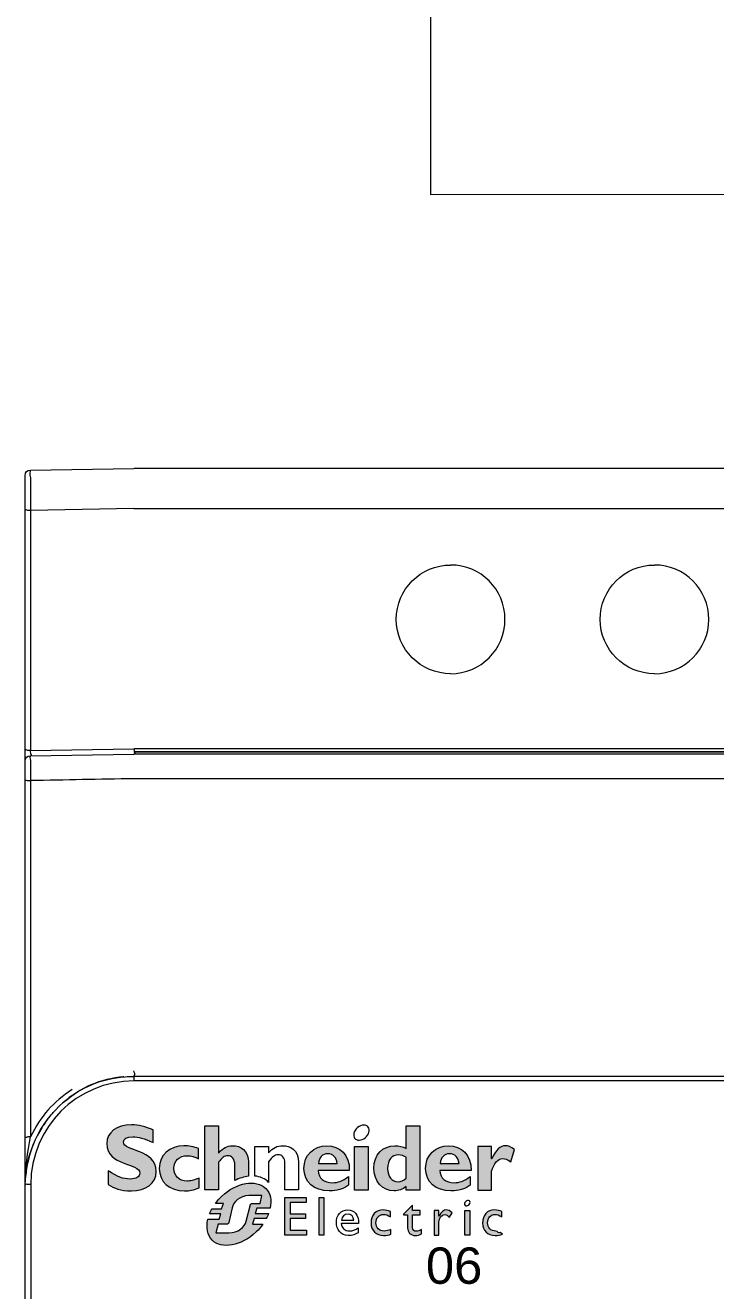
# Model space of a CAD drawing. Header units: millimetres. Extents: x 2593 to 3010, y 1326 to 1702.
# Drawn here: x 2761.14 to 2768.62, y 1613.52 to 1627.23 of the extents above; entities that cross this region are included whole.
import ezdxf

# ---------------------------------------------------------------- set-up
doc = ezdxf.new("R2010")
doc.units = ezdxf.units.MM
doc.layers.add('02_Commande', color=250, linetype='Continuous', lineweight=18)
doc.layers.add('03_Symbole', color=250, linetype='Continuous', lineweight=15)
doc.layers.add('04_Texte', color=7, linetype='Continuous')
doc.styles.get("Standard").update_dxf_attribs({"font": 'arial.ttf'})

msp = doc.modelspace()

# ---------------------------------------------------------------- hatches: boundary and pattern name
at = {"layer": '04_Texte'}
h = msp.add_hatch(color=3, dxfattribs=at)
h.dxf.hatch_style = 2
edge = h.paths.add_edge_path()
edge.add_spline(control_points=[(2762.525, 1615.128), (2762.423, 1615.173), (2762.363, 1615.19), (2762.303, 1615.19), (2762.24, 1615.19), (2762.2, 1615.168), (2762.2, 1615.133), (2762.2, 1615.028), (2762.556, 1615.058), (2762.556, 1614.815), (2762.556, 1614.681), (2762.444, 1614.604), (2762.288, 1614.604), (2762.165, 1614.604), (2762.105, 1614.635), (2762.036, 1614.671), (2762.036, 1614.671), (2762.036, 1614.821), (2762.036, 1614.821), (2762.136, 1614.755), (2762.197, 1614.732), (2762.275, 1614.732), (2762.341, 1614.732), (2762.378, 1614.755), (2762.378, 1614.796), (2762.378, 1614.91), (2762.021, 1614.868), (2762.021, 1615.118), (2762.021, 1615.238), (2762.126, 1615.318), (2762.288, 1615.318), (2762.366, 1615.318), (2762.437, 1615.301), (2762.525, 1615.264), (2762.525, 1615.264), (2762.525, 1615.128), (2762.525, 1615.128)], knot_values=[0, 0, 0, 0, 1, 1, 1, 2, 2, 2, 3, 3, 3, 4, 4, 4, 5, 5, 5, 6, 6, 6, 7, 7, 7, 8, 8, 8, 9, 9, 9, 10, 10, 10, 11, 11, 11, 12, 12, 12, 12], degree=3, periodic=0)
h = msp.add_hatch(color=3, dxfattribs=at)
h.dxf.hatch_style = 2
edge = h.paths.add_edge_path()
edge.add_spline(control_points=[(2763.556, 1614.913), (2763.556, 1615.04), (2763.469, 1615.093), (2763.383, 1615.093), (2763.325, 1615.093), (2763.277, 1615.068), (2763.234, 1615.014), (2763.234, 1615.014), (2763.232, 1615.014), (2763.232, 1615.014), (2763.232, 1615.014), (2763.232, 1615.309), (2763.232, 1615.309), (2763.232, 1615.309), (2763.084, 1615.309), (2763.084, 1615.309), (2763.084, 1615.309), (2763.084, 1614.614), (2763.084, 1614.614), (2763.084, 1614.614), (2763.232, 1614.614), (2763.232, 1614.614), (2763.232, 1614.614), (2763.232, 1614.913), (2763.232, 1614.913), (2763.267, 1614.963), (2763.297, 1614.984), (2763.331, 1614.984), (2763.377, 1614.984), (2763.408, 1614.952), (2763.408, 1614.881), (2763.408, 1614.881), (2763.408, 1614.715), (2763.408, 1614.715), (2763.457, 1614.741), (2763.508, 1614.757), (2763.556, 1614.762), (2763.556, 1614.762), (2763.556, 1614.913), (2763.556, 1614.913)], knot_values=[0, 0, 0, 0, 1, 1, 1, 2, 2, 2, 3, 3, 3, 4, 4, 4, 5, 5, 5, 6, 6, 6, 7, 7, 7, 8, 8, 8, 9, 9, 9, 10, 10, 10, 11, 11, 11, 12, 12, 12, 13, 13, 13, 13], degree=3, periodic=0)
h = msp.add_hatch(color=3, dxfattribs=at)
h.dxf.hatch_style = 2
edge = h.paths.add_edge_path()
edge.add_spline(control_points=[(2765.266, 1615.309), (2765.266, 1615.309), (2765.266, 1615.063), (2765.266, 1615.063), (2765.226, 1615.083), (2765.186, 1615.093), (2765.143, 1615.093), (2765.008, 1615.093), (2764.915, 1614.993), (2764.915, 1614.849), (2764.915, 1614.708), (2765.008, 1614.604), (2765.135, 1614.604), (2765.185, 1614.604), (2765.224, 1614.617), (2765.266, 1614.651), (2765.266, 1614.651), (2765.266, 1614.613), (2765.266, 1614.613), (2765.266, 1614.613), (2765.414, 1614.613), (2765.414, 1614.613), (2765.414, 1614.613), (2765.414, 1615.309), (2765.414, 1615.309), (2765.414, 1615.309), (2765.266, 1615.309), (2765.266, 1615.309)], knot_values=[0, 0, 0, 0, 1, 1, 1, 2, 2, 2, 3, 3, 3, 4, 4, 4, 5, 5, 5, 6, 6, 6, 7, 7, 7, 8, 8, 8, 9, 9, 9, 9], degree=3, periodic=0)
edge = h.paths.add_edge_path()
edge.add_spline(control_points=[(2765.266, 1614.741), (2765.235, 1614.714), (2765.21, 1614.703), (2765.178, 1614.703), (2765.108, 1614.703), (2765.064, 1614.76), (2765.064, 1614.846), (2765.064, 1614.94), (2765.108, 1614.994), (2765.183, 1614.994), (2765.21, 1614.994), (2765.245, 1614.982), (2765.266, 1614.967), (2765.266, 1614.967), (2765.266, 1614.741), (2765.266, 1614.741)], knot_values=[0, 0, 0, 0, 1, 1, 1, 2, 2, 2, 3, 3, 3, 4, 4, 4, 5, 5, 5, 5], degree=3, periodic=0)
h = msp.add_hatch(color=3, dxfattribs=at)
h.dxf.hatch_style = 2
edge = h.paths.add_edge_path()
edge.add_spline(control_points=[(2763.023, 1614.636), (2762.964, 1614.614), (2762.914, 1614.604), (2762.863, 1614.604), (2762.697, 1614.604), (2762.59, 1614.7), (2762.59, 1614.847), (2762.59, 1614.991), (2762.701, 1615.093), (2762.857, 1615.093), (2762.905, 1615.093), (2762.967, 1615.081), (2763.016, 1615.062), (2763.016, 1615.062), (2763.016, 1614.952), (2763.016, 1614.952), (2762.977, 1614.973), (2762.932, 1614.984), (2762.895, 1614.984), (2762.806, 1614.984), (2762.749, 1614.931), (2762.749, 1614.848), (2762.749, 1614.765), (2762.805, 1614.709), (2762.89, 1614.709), (2762.926, 1614.709), (2762.958, 1614.718), (2763.023, 1614.742), (2763.023, 1614.742), (2763.023, 1614.636), (2763.023, 1614.636)], knot_values=[0, 0, 0, 0, 1, 1, 1, 2, 2, 2, 3, 3, 3, 4, 4, 4, 5, 5, 5, 6, 6, 6, 7, 7, 7, 8, 8, 8, 9, 9, 9, 10, 10, 10, 10], degree=3, periodic=0)
h = msp.add_hatch(color=3, dxfattribs=at)
h.dxf.hatch_style = 2
edge = h.paths.add_edge_path()
edge.add_spline(control_points=[(2764.314, 1614.901), (2764.32, 1614.967), (2764.358, 1615.005), (2764.416, 1615.005), (2764.474, 1615.005), (2764.512, 1614.966), (2764.518, 1614.901), (2764.518, 1614.901), (2764.314, 1614.901), (2764.314, 1614.901)], knot_values=[0, 0, 0, 0, 1, 1, 1, 2, 2, 2, 3, 3, 3, 3], degree=3, periodic=0)
edge = h.paths.add_edge_path()
edge.add_spline(control_points=[(2764.406, 1615.093), (2764.261, 1615.093), (2764.157, 1614.99), (2764.157, 1614.846), (2764.157, 1614.7), (2764.265, 1614.604), (2764.431, 1614.604), (2764.467, 1614.604), (2764.556, 1614.604), (2764.641, 1614.666), (2764.641, 1614.666), (2764.641, 1614.759), (2764.641, 1614.759), (2764.572, 1614.709), (2764.526, 1614.692), (2764.467, 1614.692), (2764.373, 1614.692), (2764.316, 1614.741), (2764.311, 1614.823), (2764.311, 1614.823), (2764.649, 1614.823), (2764.649, 1614.823), (2764.656, 1614.995), (2764.543, 1615.093), (2764.406, 1615.093)], knot_values=[0, 0, 0, 0, 0.352778, 0.352778, 0.352778, 0.705556, 0.705556, 0.705556, 1.058333, 1.058333, 1.058333, 1.411111, 1.411111, 1.411111, 1.763889, 1.763889, 1.763889, 2.116667, 2.116667, 2.116667, 2.469444, 2.469444, 2.469444, 2.822222, 2.822222, 2.822222, 2.822222], degree=3, periodic=0)
edge.add_line((2764.406, 1615.093), (2764.406, 1615.093))
h = msp.add_hatch(color=3, dxfattribs=at)
h.dxf.hatch_style = 2
edge = h.paths.add_edge_path()
edge.add_spline(control_points=[(2765.633, 1614.901), (2765.639, 1614.967), (2765.677, 1615.005), (2765.735, 1615.005), (2765.792, 1615.005), (2765.831, 1614.966), (2765.838, 1614.901), (2765.838, 1614.901), (2765.633, 1614.901), (2765.633, 1614.901)], knot_values=[0, 0, 0, 0, 1, 1, 1, 2, 2, 2, 3, 3, 3, 3], degree=3, periodic=0)
edge = h.paths.add_edge_path()
edge.add_spline(control_points=[(2765.725, 1615.093), (2765.58, 1615.093), (2765.476, 1614.99), (2765.476, 1614.846), (2765.476, 1614.7), (2765.584, 1614.604), (2765.749, 1614.604), (2765.786, 1614.604), (2765.875, 1614.604), (2765.96, 1614.666), (2765.96, 1614.666), (2765.96, 1614.759), (2765.96, 1614.759), (2765.89, 1614.709), (2765.845, 1614.692), (2765.785, 1614.692), (2765.692, 1614.692), (2765.635, 1614.741), (2765.63, 1614.823), (2765.63, 1614.823), (2765.968, 1614.823), (2765.968, 1614.823), (2765.975, 1614.995), (2765.862, 1615.093), (2765.725, 1615.093)], knot_values=[0, 0, 0, 0, 0.352778, 0.352778, 0.352778, 0.705556, 0.705556, 0.705556, 1.058333, 1.058333, 1.058333, 1.411111, 1.411111, 1.411111, 1.763889, 1.763889, 1.763889, 2.116667, 2.116667, 2.116667, 2.469444, 2.469444, 2.469444, 2.822222, 2.822222, 2.822222, 2.822222], degree=3, periodic=0)
edge.add_line((2765.725, 1615.093), (2765.725, 1615.093))
h = msp.add_hatch(color=3, dxfattribs=at)
h.dxf.hatch_style = 2
edge = h.paths.add_edge_path()
edge.add_spline(control_points=[(2766.189, 1614.949), (2766.189, 1614.949), (2766.192, 1614.949), (2766.192, 1614.949), (2766.235, 1615.047), (2766.285, 1615.093), (2766.342, 1615.093), (2766.371, 1615.093), (2766.397, 1615.082), (2766.44, 1615.05), (2766.44, 1615.05), (2766.399, 1614.92), (2766.399, 1614.92), (2766.36, 1614.944), (2766.335, 1614.954), (2766.311, 1614.954), (2766.257, 1614.954), (2766.222, 1614.903), (2766.189, 1614.817), (2766.189, 1614.817), (2766.189, 1614.613), (2766.189, 1614.613), (2766.189, 1614.613), (2766.041, 1614.613), (2766.041, 1614.613), (2766.041, 1614.613), (2766.041, 1615.085), (2766.041, 1615.085), (2766.041, 1615.085), (2766.189, 1615.085), (2766.189, 1615.085), (2766.189, 1615.085), (2766.189, 1614.949), (2766.189, 1614.949)], knot_values=[0, 0, 0, 0, 1, 1, 1, 2, 2, 2, 3, 3, 3, 4, 4, 4, 5, 5, 5, 6, 6, 6, 7, 7, 7, 8, 8, 8, 9, 9, 9, 10, 10, 10, 11, 11, 11, 11], degree=3, periodic=0)
h = msp.add_hatch(color=3, dxfattribs=at)
h.dxf.hatch_style = 2
h.paths.add_polyline_path([(2764.855, 1614.612), (2764.707, 1614.612), (2764.707, 1615.084), (2764.855, 1615.084)])
h = msp.add_hatch(color=3, dxfattribs=at)
h.dxf.hatch_style = 2
edge = h.paths.add_edge_path()
edge.add_spline(control_points=[(2763.63, 1614.358), (2763.63, 1614.358), (2763.646, 1614.416), (2763.646, 1614.416), (2763.646, 1614.416), (2763.791, 1614.416), (2763.791, 1614.416), (2763.809, 1614.5), (2763.795, 1614.578), (2763.744, 1614.629), (2763.641, 1614.732), (2763.425, 1614.697), (2763.264, 1614.543), (2763.239, 1614.519), (2763.218, 1614.493), (2763.198, 1614.467), (2763.198, 1614.467), (2763.286, 1614.467), (2763.286, 1614.467), (2763.286, 1614.467), (2763.265, 1614.409), (2763.265, 1614.409), (2763.265, 1614.409), (2763.161, 1614.409), (2763.161, 1614.409), (2763.151, 1614.39), (2763.141, 1614.372), (2763.134, 1614.354), (2763.134, 1614.354), (2763.258, 1614.354), (2763.258, 1614.354), (2763.258, 1614.354), (2763.238, 1614.296), (2763.238, 1614.296), (2763.238, 1614.296), (2763.116, 1614.296), (2763.116, 1614.296), (2763.096, 1614.207), (2763.109, 1614.124), (2763.162, 1614.071), (2763.263, 1613.969), (2763.479, 1614.005), (2763.639, 1614.159), (2763.668, 1614.186), (2763.691, 1614.215), (2763.712, 1614.244), (2763.712, 1614.244), (2763.599, 1614.244), (2763.599, 1614.244), (2763.599, 1614.244), (2763.617, 1614.303), (2763.617, 1614.303), (2763.617, 1614.303), (2763.748, 1614.303), (2763.748, 1614.303), (2763.758, 1614.321), (2763.767, 1614.339), (2763.774, 1614.358), (2763.774, 1614.358), (2763.63, 1614.358), (2763.63, 1614.358)], knot_values=[0, 0, 0, 0, 1, 1, 1, 2, 2, 2, 3, 3, 3, 4, 4, 4, 5, 5, 5, 6, 6, 6, 7, 7, 7, 8, 8, 8, 9, 9, 9, 10, 10, 10, 11, 11, 11, 12, 12, 12, 13, 13, 13, 14, 14, 14, 15, 15, 15, 16, 16, 16, 17, 17, 17, 18, 18, 18, 19, 19, 19, 20, 20, 20, 20], degree=3, periodic=0)
edge = h.paths.add_edge_path()
edge.add_spline(control_points=[(2763.597, 1614.467), (2763.588, 1614.467), (2763.584, 1614.465), (2763.58, 1614.461), (2763.579, 1614.459), (2763.578, 1614.458), (2763.578, 1614.455), (2763.578, 1614.455), (2763.53, 1614.275), (2763.53, 1614.275), (2763.52, 1614.213), (2763.442, 1614.149), (2763.342, 1614.149), (2763.342, 1614.149), (2763.287, 1614.149), (2763.287, 1614.149), (2763.287, 1614.149), (2763.202, 1614.149), (2763.202, 1614.149), (2763.202, 1614.149), (2763.226, 1614.242), (2763.226, 1614.242), (2763.226, 1614.242), (2763.316, 1614.242), (2763.316, 1614.242), (2763.325, 1614.242), (2763.332, 1614.245), (2763.338, 1614.252), (2763.341, 1614.254), (2763.344, 1614.259), (2763.344, 1614.263), (2763.344, 1614.263), (2763.381, 1614.419), (2763.381, 1614.419), (2763.392, 1614.482), (2763.458, 1614.552), (2763.559, 1614.552), (2763.559, 1614.552), (2763.702, 1614.552), (2763.702, 1614.552), (2763.702, 1614.552), (2763.684, 1614.467), (2763.684, 1614.467), (2763.684, 1614.467), (2763.597, 1614.467), (2763.597, 1614.467)], knot_values=[0, 0, 0, 0, 1, 1, 1, 2, 2, 2, 3, 3, 3, 4, 4, 4, 5, 5, 5, 6, 6, 6, 7, 7, 7, 8, 8, 8, 9, 9, 9, 10, 10, 10, 11, 11, 11, 12, 12, 12, 13, 13, 13, 14, 14, 14, 15, 15, 15, 15], degree=3, periodic=0)
h = msp.add_hatch(color=3, dxfattribs=at)
h.dxf.hatch_style = 2
h.paths.add_polyline_path([(2764.181, 1614.478), (2764.009, 1614.478), (2764.009, 1614.356), (2764.175, 1614.356), (2764.175, 1614.304), (2764.009, 1614.304), (2764.009, 1614.177), (2764.186, 1614.177), (2764.186, 1614.125), (2763.951, 1614.125), (2763.951, 1614.531), (2764.181, 1614.531)])
h = msp.add_hatch(color=3, dxfattribs=at)
h.dxf.hatch_style = 2
h.paths.add_polyline_path([(2764.374, 1614.125), (2764.321, 1614.125), (2764.321, 1614.531), (2764.374, 1614.531)])
h = msp.add_hatch(color=3, dxfattribs=at)
h.dxf.hatch_style = 2
edge = h.paths.add_edge_path()
edge.add_spline(control_points=[(2765.334, 1614.392), (2765.334, 1614.392), (2765.418, 1614.392), (2765.418, 1614.392), (2765.418, 1614.392), (2765.418, 1614.345), (2765.418, 1614.345), (2765.418, 1614.345), (2765.334, 1614.345), (2765.334, 1614.345), (2765.334, 1614.345), (2765.334, 1614.208), (2765.334, 1614.208), (2765.334, 1614.176), (2765.357, 1614.167), (2765.372, 1614.167), (2765.391, 1614.167), (2765.411, 1614.174), (2765.432, 1614.187), (2765.432, 1614.187), (2765.432, 1614.138), (2765.432, 1614.138), (2765.413, 1614.127), (2765.385, 1614.12), (2765.367, 1614.12), (2765.31, 1614.12), (2765.281, 1614.155), (2765.281, 1614.204), (2765.281, 1614.204), (2765.281, 1614.345), (2765.281, 1614.345), (2765.281, 1614.345), (2765.235, 1614.345), (2765.235, 1614.345), (2765.235, 1614.345), (2765.235, 1614.351), (2765.235, 1614.351), (2765.235, 1614.351), (2765.334, 1614.448), (2765.334, 1614.448), (2765.334, 1614.448), (2765.334, 1614.392), (2765.334, 1614.392)], knot_values=[0, 0, 0, 0, 1, 1, 1, 2, 2, 2, 3, 3, 3, 4, 4, 4, 5, 5, 5, 6, 6, 6, 7, 7, 7, 8, 8, 8, 9, 9, 9, 10, 10, 10, 11, 11, 11, 12, 12, 12, 13, 13, 13, 14, 14, 14, 14], degree=3, periodic=0)
h = msp.add_hatch(color=3, dxfattribs=at)
h.dxf.hatch_style = 2
edge = h.paths.add_edge_path()
edge.add_spline(control_points=[(2765.094, 1614.322), (2765.063, 1614.343), (2765.043, 1614.349), (2765.02, 1614.349), (2764.972, 1614.349), (2764.938, 1614.312), (2764.938, 1614.258), (2764.938, 1614.203), (2764.974, 1614.169), (2765.029, 1614.169), (2765.051, 1614.169), (2765.073, 1614.175), (2765.1, 1614.187), (2765.1, 1614.187), (2765.1, 1614.135), (2765.1, 1614.135), (2765.082, 1614.127), (2765.048, 1614.12), (2765.02, 1614.12), (2764.94, 1614.12), (2764.885, 1614.175), (2764.885, 1614.253), (2764.885, 1614.342), (2764.935, 1614.398), (2765.016, 1614.398), (2765.047, 1614.398), (2765.068, 1614.39), (2765.094, 1614.379), (2765.094, 1614.379), (2765.094, 1614.322), (2765.094, 1614.322)], knot_values=[0, 0, 0, 0, 1, 1, 1, 2, 2, 2, 3, 3, 3, 4, 4, 4, 5, 5, 5, 6, 6, 6, 7, 7, 7, 8, 8, 8, 9, 9, 9, 10, 10, 10, 10], degree=3, periodic=0)
h = msp.add_hatch(color=3, dxfattribs=at)
h.dxf.hatch_style = 2
edge = h.paths.add_edge_path()
edge.add_spline(control_points=[(2765.62, 1614.392), (2765.62, 1614.392), (2765.62, 1614.331), (2765.62, 1614.331), (2765.62, 1614.331), (2765.621, 1614.331), (2765.621, 1614.331), (2765.648, 1614.378), (2765.673, 1614.398), (2765.698, 1614.398), (2765.72, 1614.398), (2765.739, 1614.387), (2765.762, 1614.366), (2765.762, 1614.366), (2765.734, 1614.32), (2765.734, 1614.32), (2765.718, 1614.336), (2765.697, 1614.347), (2765.684, 1614.347), (2765.648, 1614.347), (2765.62, 1614.31), (2765.62, 1614.264), (2765.62, 1614.264), (2765.62, 1614.125), (2765.62, 1614.125), (2765.62, 1614.125), (2765.567, 1614.125), (2765.567, 1614.125), (2765.567, 1614.125), (2765.567, 1614.392), (2765.567, 1614.392), (2765.567, 1614.392), (2765.62, 1614.392), (2765.62, 1614.392)], knot_values=[0, 0, 0, 0, 1, 1, 1, 2, 2, 2, 3, 3, 3, 4, 4, 4, 5, 5, 5, 6, 6, 6, 7, 7, 7, 8, 8, 8, 9, 9, 9, 10, 10, 10, 11, 11, 11, 11], degree=3, periodic=0)
h = msp.add_hatch(color=3, dxfattribs=at)
h.dxf.hatch_style = 2
h.paths.add_polyline_path([(2765.954, 1614.125), (2765.901, 1614.125), (2765.901, 1614.392), (2765.954, 1614.392)])
h = msp.add_hatch(color=3, dxfattribs=at)
h.dxf.hatch_style = 2
edge = h.paths.add_edge_path()
edge.add_spline(control_points=[(2766.302, 1614.322), (2766.271, 1614.343), (2766.251, 1614.349), (2766.228, 1614.349), (2766.18, 1614.349), (2766.147, 1614.312), (2766.147, 1614.258), (2766.147, 1614.203), (2766.182, 1614.169), (2766.237, 1614.169), (2766.259, 1614.169), (2766.256, 1614.14), (2766.283, 1614.152), (2766.283, 1614.152), (2766.308, 1614.135), (2766.308, 1614.135), (2766.29, 1614.127), (2766.256, 1614.12), (2766.228, 1614.12), (2766.148, 1614.12), (2766.093, 1614.175), (2766.093, 1614.253), (2766.093, 1614.342), (2766.143, 1614.398), (2766.224, 1614.398), (2766.255, 1614.398), (2766.276, 1614.39), (2766.302, 1614.379), (2766.302, 1614.379), (2766.302, 1614.322), (2766.302, 1614.322)], knot_values=[0, 0, 0, 0, 1, 1, 1, 2, 2, 2, 3, 3, 3, 4, 4, 4, 5, 5, 5, 6, 6, 6, 7, 7, 7, 8, 8, 8, 9, 9, 9, 10, 10, 10, 10], degree=3, periodic=0)

# ---------------------------------------------------------------- linework, layer by layer
at = {"layer": '02_Commande'}
for p, q in [((2765.53, 1640.906), (2765.53, 1625.392)), ((2765.53, 1625.392), (2769.473, 1625.399))]:
    msp.add_line(p, q, dxfattribs=at)
at = {"layer": '03_Symbole', "color": 0, "lineweight": 0}
for points in [[(2761.137, 1621.972), (2761.137, 1622.348)], [(2761.195, 1622.407), (2762.315, 1622.427)], [(2773.155, 1622.427), (2762.316, 1622.427)], [(2761.137, 1619.371), (2761.137, 1621.972)], [(2762.315, 1621.993), (2761.195, 1621.973)], [(2761.195, 1621.973), (2761.195, 1619.373)], [(2762.315, 1621.993), (2762.315, 1621.993)], [(2762.315, 1621.993), (2773.154, 1621.993)], [(2761.137, 1619.257), (2761.137, 1619.371)], [(2761.195, 1619.373), (2762.315, 1619.392)], [(2761.195, 1619.315), (2762.315, 1619.334)], [(2773.155, 1619.392), (2762.316, 1619.392)], [(2762.316, 1619.363), (2773.154, 1619.363)], [(2773.154, 1619.356), (2762.316, 1619.356)], [(2773.155, 1619.334), (2762.316, 1619.334)], [(2761.137, 1619.041), (2761.137, 1619.256)], [(2773.155, 1619.067), (2762.316, 1619.067)], [(2761.137, 1615.19), (2761.137, 1619.041)], [(2762.315, 1615.844), (2762.315, 1615.838), (2762.315, 1615.831), (2762.315, 1615.819), (2762.315, 1615.794)], [(2773.155, 1615.844), (2762.316, 1615.844)], [(2773.155, 1615.794), (2762.316, 1615.794)], [(2761.647, 1615.635), (2761.647, 1615.635)], [(2761.588, 1615.592), (2761.588, 1615.592)], [(2761.437, 1615.451), (2761.43, 1615.443)], [(2761.344, 1615.33), (2761.344, 1615.331)], [(2761.137, 1614.673), (2761.137, 1615.19)], [(2761.137, 1603.68), (2761.137, 1614.666)], [(2761.196, 1614.673), (2761.196, 1603.672)]]:
    msp.add_lwpolyline(points, dxfattribs=at)
for points in [[(2761.137, 1622.348), (2761.137, 1622.389), (2761.154, 1622.407), (2761.195, 1622.407)], [(2765.158, 1620.792), (2765.158, 1621.117), (2765.422, 1621.381), (2765.747, 1621.381)], [(2767.367, 1620.792), (2767.367, 1621.117), (2767.631, 1621.381), (2767.956, 1621.381)], [(2765.747, 1620.204), (2765.422, 1620.204), (2765.158, 1620.467), (2765.158, 1620.792)], [(2767.956, 1620.204), (2767.631, 1620.204), (2767.367, 1620.467), (2767.367, 1620.792)], [(2761.137, 1619.256), (2761.137, 1619.297), (2761.154, 1619.314), (2761.195, 1619.315)], [(2762.315, 1619.067), (2761.942, 1619.06), (2761.569, 1619.053), (2761.195, 1619.047)], [(2761.195, 1619.047), (2761.195, 1617.761), (2761.195, 1616.475), (2761.195, 1615.189)], [(2762.315, 1615.794), (2761.697, 1615.794), (2761.196, 1615.291), (2761.196, 1614.673)], [(2762.207, 1615.839), (2761.943, 1615.814), (2761.739, 1615.726), (2761.539, 1615.552)], [(2761.552, 1615.563), (2761.753, 1615.733), (2761.957, 1615.817), (2762.219, 1615.84)], [(2762.201, 1615.838), (2762.199, 1615.838), (2762.196, 1615.838), (2762.194, 1615.837)], [(2762.219, 1615.84), (2762.251, 1615.842), (2762.283, 1615.844), (2762.316, 1615.844)], [(2762.315, 1615.844), (2762.337, 1615.865), (2762.315, 1615.883), (2762.315, 1615.903)], [(2761.647, 1615.701), (2761.442, 1615.569), (2761.299, 1615.412), (2761.195, 1615.189)], [(2761.137, 1614.666), (2761.137, 1615.005), (2761.292, 1615.343), (2761.552, 1615.563)], [(2761.546, 1615.558), (2761.544, 1615.556), (2761.543, 1615.555), (2761.541, 1615.553)], [(2761.408, 1615.417), (2761.374, 1615.376), (2761.343, 1615.332), (2761.315, 1615.286)], [(2761.434, 1615.447), (2761.425, 1615.437), (2761.417, 1615.427), (2761.408, 1615.417)], [(2761.315, 1615.286), (2761.245, 1615.173), (2761.197, 1615.056), (2761.167, 1614.926)], [(2761.137, 1614.68), (2761.139, 1614.853), (2761.16, 1615.021), (2761.195, 1615.189)], [(2761.167, 1614.926), (2761.154, 1614.871), (2761.146, 1614.816), (2761.141, 1614.76)], [(2761.141, 1614.76), (2761.141, 1614.756), (2761.141, 1614.752), (2761.14, 1614.748)], [(2761.14, 1614.745), (2761.14, 1614.747), (2761.141, 1614.75), (2761.141, 1614.752)], [(2761.141, 1614.752), (2761.141, 1614.752), (2761.141, 1614.752), (2761.141, 1614.752)]]:
    msp.add_open_spline(points, degree=3, dxfattribs=at)
for points, knots in [([(2761.195, 1622.407), (2761.176, 1622.369), (2761.195, 1622.335), (2761.195, 1622.299), (2761.195, 1622.263), (2761.195, 1622.227), (2761.195, 1622.19), (2761.195, 1622.118), (2761.195, 1622.046), (2761.195, 1621.973)], [0, 0, 0, 0, 1, 1, 1, 2, 2, 2, 3, 3, 3, 3]), ([(2761.195, 1621.973), (2761.186, 1621.973), (2761.176, 1621.973), (2761.166, 1621.973), (2761.157, 1621.973), (2761.137, 1621.991), (2761.137, 1621.972)], [0, 0, 0, 0, 1, 1, 1, 2, 2, 2, 2]), ([(2765.747, 1620.204), (2766.072, 1620.204), (2766.336, 1620.467), (2766.336, 1620.792), (2766.336, 1621.118), (2766.072, 1621.381), (2765.747, 1621.381)], [0, 0, 0, 0, 1, 1, 1, 2, 2, 2, 2]), ([(2767.956, 1620.204), (2768.281, 1620.204), (2768.545, 1620.467), (2768.545, 1620.792), (2768.545, 1621.118), (2768.281, 1621.381), (2767.956, 1621.381)], [0, 0, 0, 0, 1, 1, 1, 2, 2, 2, 2]), ([(2761.195, 1619.373), (2761.186, 1619.373), (2761.176, 1619.373), (2761.166, 1619.372), (2761.157, 1619.372), (2761.137, 1619.391), (2761.137, 1619.371)], [0, 0, 0, 0, 1, 1, 1, 2, 2, 2, 2]), ([(2761.195, 1619.315), (2761.215, 1619.315), (2761.196, 1619.334), (2761.196, 1619.343), (2761.196, 1619.353), (2761.195, 1619.363), (2761.195, 1619.373)], [0, 0, 0, 0, 1, 1, 1, 2, 2, 2, 2]), ([(2762.315, 1619.392), (2762.316, 1619.382), (2762.316, 1619.373), (2762.316, 1619.363), (2762.316, 1619.353), (2762.335, 1619.334), (2762.315, 1619.334)], [0, 0, 0, 0, 1, 1, 1, 2, 2, 2, 2]), ([(2761.195, 1619.315), (2761.178, 1619.29), (2761.195, 1619.27), (2761.195, 1619.248), (2761.195, 1619.225), (2761.195, 1619.203), (2761.195, 1619.181), (2761.195, 1619.136), (2761.195, 1619.092), (2761.195, 1619.047)], [0, 0, 0, 0, 1, 1, 1, 2, 2, 2, 3, 3, 3, 3]), ([(2761.137, 1619.041), (2761.138, 1619.061), (2761.156, 1619.046), (2761.166, 1619.046), (2761.176, 1619.047), (2761.186, 1619.047), (2761.196, 1619.047)], [0, 0, 0, 0, 1, 1, 1, 2, 2, 2, 2]), ([(2761.195, 1615.189), (2761.186, 1615.189), (2761.176, 1615.189), (2761.166, 1615.189), (2761.157, 1615.19), (2761.139, 1615.171), (2761.137, 1615.19)], [0, 0, 0, 0, 1, 1, 1, 2, 2, 2, 2]), ([(2761.196, 1614.673), (2761.186, 1614.673), (2761.176, 1614.673), (2761.166, 1614.672), (2761.156, 1614.671), (2761.137, 1614.685), (2761.137, 1614.666)], [0, 0, 0, 0, 1, 1, 1, 2, 2, 2, 2])]:
    msp.add_open_spline(points, degree=3, knots=knots, dxfattribs=at)
at = {"layer": '04_Texte', "color": 3, "lineweight": 0}
for points in [[(2764.855, 1614.612), (2764.707, 1614.612), (2764.707, 1615.084), (2764.855, 1615.084), (2764.855, 1614.612)], [(2764.181, 1614.478), (2764.009, 1614.478), (2764.009, 1614.356), (2764.175, 1614.356), (2764.175, 1614.304), (2764.009, 1614.304), (2764.009, 1614.177), (2764.186, 1614.177), (2764.186, 1614.125), (2763.951, 1614.125), (2763.951, 1614.531), (2764.181, 1614.531), (2764.181, 1614.478)], [(2764.374, 1614.125), (2764.321, 1614.125), (2764.321, 1614.531), (2764.374, 1614.531), (2764.374, 1614.125)], [(2765.954, 1614.125), (2765.901, 1614.125), (2765.901, 1614.392), (2765.954, 1614.392), (2765.954, 1614.125)]]:
    msp.add_lwpolyline(points, dxfattribs=at)
for points, knots in [([(2762.525, 1615.128), (2762.423, 1615.173), (2762.363, 1615.19), (2762.303, 1615.19), (2762.24, 1615.19), (2762.2, 1615.168), (2762.2, 1615.133), (2762.2, 1615.028), (2762.556, 1615.058), (2762.556, 1614.815), (2762.556, 1614.681), (2762.444, 1614.604), (2762.288, 1614.604), (2762.165, 1614.604), (2762.105, 1614.635), (2762.036, 1614.671), (2762.036, 1614.671), (2762.036, 1614.821), (2762.036, 1614.821), (2762.136, 1614.755), (2762.197, 1614.732), (2762.275, 1614.732), (2762.341, 1614.732), (2762.378, 1614.755), (2762.378, 1614.796), (2762.378, 1614.91), (2762.021, 1614.868), (2762.021, 1615.118), (2762.021, 1615.238), (2762.126, 1615.318), (2762.288, 1615.318), (2762.366, 1615.318), (2762.437, 1615.301), (2762.525, 1615.264), (2762.525, 1615.264), (2762.525, 1615.128), (2762.525, 1615.128)], [0, 0, 0, 0, 1, 1, 1, 2, 2, 2, 3, 3, 3, 4, 4, 4, 5, 5, 5, 6, 6, 6, 7, 7, 7, 8, 8, 8, 9, 9, 9, 10, 10, 10, 11, 11, 11, 12, 12, 12, 12]), ([(2763.556, 1614.913), (2763.556, 1615.04), (2763.469, 1615.093), (2763.383, 1615.093), (2763.325, 1615.093), (2763.277, 1615.068), (2763.234, 1615.014), (2763.234, 1615.014), (2763.232, 1615.014), (2763.232, 1615.014), (2763.232, 1615.014), (2763.232, 1615.309), (2763.232, 1615.309), (2763.232, 1615.309), (2763.084, 1615.309), (2763.084, 1615.309), (2763.084, 1615.309), (2763.084, 1614.614), (2763.084, 1614.614), (2763.084, 1614.614), (2763.232, 1614.614), (2763.232, 1614.614), (2763.232, 1614.614), (2763.232, 1614.913), (2763.232, 1614.913), (2763.267, 1614.963), (2763.297, 1614.984), (2763.331, 1614.984), (2763.377, 1614.984), (2763.408, 1614.952), (2763.408, 1614.881), (2763.408, 1614.881), (2763.408, 1614.715), (2763.408, 1614.715), (2763.457, 1614.741), (2763.508, 1614.757), (2763.556, 1614.762), (2763.556, 1614.762), (2763.556, 1614.913), (2763.556, 1614.913)], [0, 0, 0, 0, 1, 1, 1, 2, 2, 2, 3, 3, 3, 4, 4, 4, 5, 5, 5, 6, 6, 6, 7, 7, 7, 8, 8, 8, 9, 9, 9, 10, 10, 10, 11, 11, 11, 12, 12, 12, 13, 13, 13, 13]), ([(2764.861, 1615.283), (2764.875, 1615.246), (2764.85, 1615.195), (2764.806, 1615.168), (2764.761, 1615.142), (2764.714, 1615.151), (2764.7, 1615.187), (2764.686, 1615.224), (2764.711, 1615.275), (2764.755, 1615.301), (2764.8, 1615.328), (2764.847, 1615.319), (2764.861, 1615.283)], [0, 0, 0, 0, 1, 1, 1, 2, 2, 2, 3, 3, 3, 4, 4, 4, 4]), ([(2765.266, 1615.309), (2765.266, 1615.309), (2765.266, 1615.063), (2765.266, 1615.063), (2765.226, 1615.083), (2765.186, 1615.093), (2765.143, 1615.093), (2765.008, 1615.093), (2764.915, 1614.993), (2764.915, 1614.849), (2764.915, 1614.708), (2765.008, 1614.604), (2765.135, 1614.604), (2765.185, 1614.604), (2765.224, 1614.617), (2765.266, 1614.651), (2765.266, 1614.651), (2765.266, 1614.613), (2765.266, 1614.613), (2765.266, 1614.613), (2765.414, 1614.613), (2765.414, 1614.613), (2765.414, 1614.613), (2765.414, 1615.309), (2765.414, 1615.309), (2765.414, 1615.309), (2765.266, 1615.309), (2765.266, 1615.309)], [0, 0, 0, 0, 1, 1, 1, 2, 2, 2, 3, 3, 3, 4, 4, 4, 5, 5, 5, 6, 6, 6, 7, 7, 7, 8, 8, 8, 9, 9, 9, 9]), ([(2763.023, 1614.636), (2762.964, 1614.614), (2762.914, 1614.604), (2762.863, 1614.604), (2762.697, 1614.604), (2762.59, 1614.7), (2762.59, 1614.847), (2762.59, 1614.991), (2762.701, 1615.093), (2762.857, 1615.093), (2762.905, 1615.093), (2762.967, 1615.081), (2763.016, 1615.062), (2763.016, 1615.062), (2763.016, 1614.952), (2763.016, 1614.952), (2762.977, 1614.973), (2762.932, 1614.984), (2762.895, 1614.984), (2762.806, 1614.984), (2762.749, 1614.931), (2762.749, 1614.848), (2762.749, 1614.765), (2762.805, 1614.709), (2762.89, 1614.709), (2762.926, 1614.709), (2762.958, 1614.718), (2763.023, 1614.742), (2763.023, 1614.742), (2763.023, 1614.636), (2763.023, 1614.636)], [0, 0, 0, 0, 1, 1, 1, 2, 2, 2, 3, 3, 3, 4, 4, 4, 5, 5, 5, 6, 6, 6, 7, 7, 7, 8, 8, 8, 9, 9, 9, 10, 10, 10, 10]), ([(2763.927, 1615.093), (2763.867, 1615.093), (2763.821, 1615.07), (2763.774, 1615.017), (2763.774, 1615.017), (2763.774, 1615.084), (2763.774, 1615.084), (2763.774, 1615.084), (2763.626, 1615.084), (2763.626, 1615.084), (2763.626, 1615.084), (2763.626, 1614.764), (2763.626, 1614.764), (2763.677, 1614.759), (2763.743, 1614.735), (2763.774, 1614.696), (2763.774, 1614.696), (2763.774, 1614.917), (2763.774, 1614.917), (2763.813, 1614.975), (2763.84, 1614.994), (2763.877, 1614.994), (2763.919, 1614.994), (2763.951, 1614.967), (2763.951, 1614.9), (2763.951, 1614.9), (2763.951, 1614.614), (2763.951, 1614.614), (2763.951, 1614.614), (2764.099, 1614.614), (2764.099, 1614.614), (2764.099, 1614.614), (2764.099, 1614.912), (2764.099, 1614.912), (2764.099, 1615.051), (2764.001, 1615.093), (2763.927, 1615.093)], [0, 0, 0, 0, 1, 1, 1, 2, 2, 2, 3, 3, 3, 4, 4, 4, 5, 5, 5, 6, 6, 6, 7, 7, 7, 8, 8, 8, 9, 9, 9, 10, 10, 10, 11, 11, 11, 12, 12, 12, 12]), ([(2764.406, 1615.093), (2764.261, 1615.093), (2764.157, 1614.99), (2764.157, 1614.846), (2764.157, 1614.7), (2764.265, 1614.604), (2764.431, 1614.604), (2764.467, 1614.604), (2764.556, 1614.604), (2764.641, 1614.666), (2764.641, 1614.666), (2764.641, 1614.759), (2764.641, 1614.759), (2764.572, 1614.709), (2764.526, 1614.692), (2764.467, 1614.692), (2764.373, 1614.692), (2764.316, 1614.741), (2764.311, 1614.823), (2764.311, 1614.823), (2764.649, 1614.823), (2764.649, 1614.823), (2764.656, 1614.995), (2764.543, 1615.093), (2764.406, 1615.093)], [0, 0, 0, 0, 1, 1, 1, 2, 2, 2, 3, 3, 3, 4, 4, 4, 5, 5, 5, 6, 6, 6, 7, 7, 7, 8, 8, 8, 8]), ([(2765.725, 1615.093), (2765.58, 1615.093), (2765.476, 1614.99), (2765.476, 1614.846), (2765.476, 1614.7), (2765.584, 1614.604), (2765.749, 1614.604), (2765.786, 1614.604), (2765.875, 1614.604), (2765.96, 1614.666), (2765.96, 1614.666), (2765.96, 1614.759), (2765.96, 1614.759), (2765.89, 1614.709), (2765.845, 1614.692), (2765.785, 1614.692), (2765.692, 1614.692), (2765.635, 1614.741), (2765.63, 1614.823), (2765.63, 1614.823), (2765.968, 1614.823), (2765.968, 1614.823), (2765.975, 1614.995), (2765.862, 1615.093), (2765.725, 1615.093)], [0, 0, 0, 0, 1, 1, 1, 2, 2, 2, 3, 3, 3, 4, 4, 4, 5, 5, 5, 6, 6, 6, 7, 7, 7, 8, 8, 8, 8]), ([(2766.189, 1614.949), (2766.189, 1614.949), (2766.192, 1614.949), (2766.192, 1614.949), (2766.235, 1615.047), (2766.285, 1615.093), (2766.342, 1615.093), (2766.371, 1615.093), (2766.397, 1615.082), (2766.44, 1615.05), (2766.44, 1615.05), (2766.399, 1614.92), (2766.399, 1614.92), (2766.36, 1614.944), (2766.335, 1614.954), (2766.311, 1614.954), (2766.257, 1614.954), (2766.222, 1614.903), (2766.189, 1614.817), (2766.189, 1614.817), (2766.189, 1614.613), (2766.189, 1614.613), (2766.189, 1614.613), (2766.041, 1614.613), (2766.041, 1614.613), (2766.041, 1614.613), (2766.041, 1615.085), (2766.041, 1615.085), (2766.041, 1615.085), (2766.189, 1615.085), (2766.189, 1615.085), (2766.189, 1615.085), (2766.189, 1614.949), (2766.189, 1614.949)], [0, 0, 0, 0, 1, 1, 1, 2, 2, 2, 3, 3, 3, 4, 4, 4, 5, 5, 5, 6, 6, 6, 7, 7, 7, 8, 8, 8, 9, 9, 9, 10, 10, 10, 11, 11, 11, 11]), ([(2764.314, 1614.901), (2764.32, 1614.967), (2764.358, 1615.005), (2764.416, 1615.005), (2764.474, 1615.005), (2764.512, 1614.966), (2764.518, 1614.901), (2764.518, 1614.901), (2764.314, 1614.901), (2764.314, 1614.901)], [0, 0, 0, 0, 1, 1, 1, 2, 2, 2, 3, 3, 3, 3]), ([(2765.266, 1614.741), (2765.235, 1614.714), (2765.21, 1614.703), (2765.178, 1614.703), (2765.108, 1614.703), (2765.064, 1614.76), (2765.064, 1614.846), (2765.064, 1614.94), (2765.108, 1614.994), (2765.183, 1614.994), (2765.21, 1614.994), (2765.245, 1614.982), (2765.266, 1614.967), (2765.266, 1614.967), (2765.266, 1614.741), (2765.266, 1614.741)], [0, 0, 0, 0, 1, 1, 1, 2, 2, 2, 3, 3, 3, 4, 4, 4, 5, 5, 5, 5]), ([(2765.633, 1614.901), (2765.639, 1614.967), (2765.677, 1615.005), (2765.735, 1615.005), (2765.792, 1615.005), (2765.831, 1614.966), (2765.838, 1614.901), (2765.838, 1614.901), (2765.633, 1614.901), (2765.633, 1614.901)], [0, 0, 0, 0, 1, 1, 1, 2, 2, 2, 3, 3, 3, 3]), ([(2763.63, 1614.358), (2763.63, 1614.358), (2763.646, 1614.416), (2763.646, 1614.416), (2763.646, 1614.416), (2763.791, 1614.416), (2763.791, 1614.416), (2763.809, 1614.5), (2763.795, 1614.578), (2763.744, 1614.629), (2763.641, 1614.732), (2763.425, 1614.697), (2763.264, 1614.543), (2763.239, 1614.519), (2763.218, 1614.493), (2763.198, 1614.467), (2763.198, 1614.467), (2763.286, 1614.467), (2763.286, 1614.467), (2763.286, 1614.467), (2763.265, 1614.409), (2763.265, 1614.409), (2763.265, 1614.409), (2763.161, 1614.409), (2763.161, 1614.409), (2763.151, 1614.39), (2763.141, 1614.372), (2763.134, 1614.354), (2763.134, 1614.354), (2763.258, 1614.354), (2763.258, 1614.354), (2763.258, 1614.354), (2763.238, 1614.296), (2763.238, 1614.296), (2763.238, 1614.296), (2763.116, 1614.296), (2763.116, 1614.296), (2763.096, 1614.207), (2763.109, 1614.124), (2763.162, 1614.071), (2763.263, 1613.969), (2763.479, 1614.005), (2763.639, 1614.159), (2763.668, 1614.186), (2763.691, 1614.215), (2763.712, 1614.244), (2763.712, 1614.244), (2763.599, 1614.244), (2763.599, 1614.244), (2763.599, 1614.244), (2763.617, 1614.303), (2763.617, 1614.303), (2763.617, 1614.303), (2763.748, 1614.303), (2763.748, 1614.303), (2763.758, 1614.321), (2763.767, 1614.339), (2763.774, 1614.358), (2763.774, 1614.358), (2763.63, 1614.358), (2763.63, 1614.358)], [0, 0, 0, 0, 1, 1, 1, 2, 2, 2, 3, 3, 3, 4, 4, 4, 5, 5, 5, 6, 6, 6, 7, 7, 7, 8, 8, 8, 9, 9, 9, 10, 10, 10, 11, 11, 11, 12, 12, 12, 13, 13, 13, 14, 14, 14, 15, 15, 15, 16, 16, 16, 17, 17, 17, 18, 18, 18, 19, 19, 19, 20, 20, 20, 20]), ([(2763.597, 1614.467), (2763.588, 1614.467), (2763.584, 1614.465), (2763.58, 1614.461), (2763.579, 1614.459), (2763.578, 1614.458), (2763.578, 1614.455), (2763.578, 1614.455), (2763.53, 1614.275), (2763.53, 1614.275), (2763.52, 1614.213), (2763.442, 1614.149), (2763.342, 1614.149), (2763.342, 1614.149), (2763.287, 1614.149), (2763.287, 1614.149), (2763.287, 1614.149), (2763.202, 1614.149), (2763.202, 1614.149), (2763.202, 1614.149), (2763.226, 1614.242), (2763.226, 1614.242), (2763.226, 1614.242), (2763.316, 1614.242), (2763.316, 1614.242), (2763.325, 1614.242), (2763.332, 1614.245), (2763.338, 1614.252), (2763.341, 1614.254), (2763.344, 1614.259), (2763.344, 1614.263), (2763.344, 1614.263), (2763.381, 1614.419), (2763.381, 1614.419), (2763.392, 1614.482), (2763.458, 1614.552), (2763.559, 1614.552), (2763.559, 1614.552), (2763.702, 1614.552), (2763.702, 1614.552), (2763.702, 1614.552), (2763.684, 1614.467), (2763.684, 1614.467), (2763.684, 1614.467), (2763.597, 1614.467), (2763.597, 1614.467)], [0, 0, 0, 0, 1, 1, 1, 2, 2, 2, 3, 3, 3, 4, 4, 4, 5, 5, 5, 6, 6, 6, 7, 7, 7, 8, 8, 8, 9, 9, 9, 10, 10, 10, 11, 11, 11, 12, 12, 12, 13, 13, 13, 14, 14, 14, 15, 15, 15, 15]), ([(2765.334, 1614.392), (2765.334, 1614.392), (2765.418, 1614.392), (2765.418, 1614.392), (2765.418, 1614.392), (2765.418, 1614.345), (2765.418, 1614.345), (2765.418, 1614.345), (2765.334, 1614.345), (2765.334, 1614.345), (2765.334, 1614.345), (2765.334, 1614.208), (2765.334, 1614.208), (2765.334, 1614.176), (2765.357, 1614.167), (2765.372, 1614.167), (2765.391, 1614.167), (2765.411, 1614.174), (2765.432, 1614.187), (2765.432, 1614.187), (2765.432, 1614.138), (2765.432, 1614.138), (2765.413, 1614.127), (2765.385, 1614.12), (2765.367, 1614.12), (2765.31, 1614.12), (2765.281, 1614.155), (2765.281, 1614.204), (2765.281, 1614.204), (2765.281, 1614.345), (2765.281, 1614.345), (2765.281, 1614.345), (2765.235, 1614.345), (2765.235, 1614.345), (2765.235, 1614.345), (2765.235, 1614.351), (2765.235, 1614.351), (2765.235, 1614.351), (2765.334, 1614.448), (2765.334, 1614.448), (2765.334, 1614.448), (2765.334, 1614.392), (2765.334, 1614.392)], [0, 0, 0, 0, 1, 1, 1, 2, 2, 2, 3, 3, 3, 4, 4, 4, 5, 5, 5, 6, 6, 6, 7, 7, 7, 8, 8, 8, 9, 9, 9, 10, 10, 10, 11, 11, 11, 12, 12, 12, 13, 13, 13, 14, 14, 14, 14]), ([(2765.956, 1614.489), (2765.961, 1614.476), (2765.952, 1614.457), (2765.936, 1614.448), (2765.92, 1614.439), (2765.903, 1614.442), (2765.899, 1614.455), (2765.894, 1614.468), (2765.902, 1614.486), (2765.919, 1614.495), (2765.934, 1614.505), (2765.951, 1614.502), (2765.956, 1614.489)], [0, 0, 0, 0, 1, 1, 1, 2, 2, 2, 3, 3, 3, 4, 4, 4, 4]), ([(2764.562, 1614.251), (2764.562, 1614.251), (2764.749, 1614.251), (2764.749, 1614.251), (2764.749, 1614.35), (2764.704, 1614.397), (2764.633, 1614.397), (2764.56, 1614.397), (2764.509, 1614.343), (2764.509, 1614.262), (2764.509, 1614.188), (2764.555, 1614.12), (2764.638, 1614.12), (2764.683, 1614.12), (2764.713, 1614.13), (2764.745, 1614.151), (2764.745, 1614.151), (2764.745, 1614.203), (2764.745, 1614.203), (2764.714, 1614.182), (2764.683, 1614.17), (2764.651, 1614.17), (2764.6, 1614.17), (2764.57, 1614.198), (2764.562, 1614.251)], [0, 0, 0, 0, 1, 1, 1, 2, 2, 2, 3, 3, 3, 4, 4, 4, 5, 5, 5, 6, 6, 6, 7, 7, 7, 8, 8, 8, 8]), ([(2764.635, 1614.352), (2764.672, 1614.352), (2764.695, 1614.327), (2764.697, 1614.286), (2764.697, 1614.286), (2764.563, 1614.286), (2764.563, 1614.286), (2764.57, 1614.328), (2764.594, 1614.352), (2764.635, 1614.352)], [0, 0, 0, 0, 1, 1, 1, 2, 2, 2, 3, 3, 3, 3]), ([(2765.094, 1614.322), (2765.063, 1614.343), (2765.043, 1614.349), (2765.02, 1614.349), (2764.972, 1614.349), (2764.938, 1614.312), (2764.938, 1614.258), (2764.938, 1614.203), (2764.974, 1614.169), (2765.029, 1614.169), (2765.051, 1614.169), (2765.073, 1614.175), (2765.1, 1614.187), (2765.1, 1614.187), (2765.1, 1614.135), (2765.1, 1614.135), (2765.082, 1614.127), (2765.048, 1614.12), (2765.02, 1614.12), (2764.94, 1614.12), (2764.885, 1614.175), (2764.885, 1614.253), (2764.885, 1614.342), (2764.935, 1614.398), (2765.016, 1614.398), (2765.047, 1614.398), (2765.068, 1614.39), (2765.094, 1614.379), (2765.094, 1614.379), (2765.094, 1614.322), (2765.094, 1614.322)], [0, 0, 0, 0, 1, 1, 1, 2, 2, 2, 3, 3, 3, 4, 4, 4, 5, 5, 5, 6, 6, 6, 7, 7, 7, 8, 8, 8, 9, 9, 9, 10, 10, 10, 10]), ([(2765.62, 1614.392), (2765.62, 1614.392), (2765.62, 1614.331), (2765.62, 1614.331), (2765.62, 1614.331), (2765.621, 1614.331), (2765.621, 1614.331), (2765.648, 1614.378), (2765.673, 1614.398), (2765.698, 1614.398), (2765.72, 1614.398), (2765.739, 1614.387), (2765.762, 1614.366), (2765.762, 1614.366), (2765.734, 1614.32), (2765.734, 1614.32), (2765.718, 1614.336), (2765.697, 1614.347), (2765.684, 1614.347), (2765.648, 1614.347), (2765.62, 1614.31), (2765.62, 1614.264), (2765.62, 1614.264), (2765.62, 1614.125), (2765.62, 1614.125), (2765.62, 1614.125), (2765.567, 1614.125), (2765.567, 1614.125), (2765.567, 1614.125), (2765.567, 1614.392), (2765.567, 1614.392), (2765.567, 1614.392), (2765.62, 1614.392), (2765.62, 1614.392)], [0, 0, 0, 0, 1, 1, 1, 2, 2, 2, 3, 3, 3, 4, 4, 4, 5, 5, 5, 6, 6, 6, 7, 7, 7, 8, 8, 8, 9, 9, 9, 10, 10, 10, 11, 11, 11, 11]), ([(2766.302, 1614.322), (2766.271, 1614.343), (2766.251, 1614.349), (2766.228, 1614.349), (2766.18, 1614.349), (2766.147, 1614.312), (2766.147, 1614.258), (2766.147, 1614.203), (2766.182, 1614.169), (2766.237, 1614.169), (2766.259, 1614.169), (2766.256, 1614.14), (2766.283, 1614.152), (2766.283, 1614.152), (2766.308, 1614.135), (2766.308, 1614.135), (2766.29, 1614.127), (2766.256, 1614.12), (2766.228, 1614.12), (2766.148, 1614.12), (2766.093, 1614.175), (2766.093, 1614.253), (2766.093, 1614.342), (2766.143, 1614.398), (2766.224, 1614.398), (2766.255, 1614.398), (2766.276, 1614.39), (2766.302, 1614.379), (2766.302, 1614.379), (2766.302, 1614.322), (2766.302, 1614.322)], [0, 0, 0, 0, 1, 1, 1, 2, 2, 2, 3, 3, 3, 4, 4, 4, 5, 5, 5, 6, 6, 6, 7, 7, 7, 8, 8, 8, 9, 9, 9, 10, 10, 10, 10])]:
    msp.add_open_spline(points, degree=3, knots=knots, dxfattribs=at)

# ---------------------------------------------------------------- texts
at = {"layer": '04_Texte', "insert": (2765.479, 1613.991), "char_height": 0.3937, "attachment_point": 1}
msp.add_mtext_dynamic_manual_height_columns('06', width=0.39365, gutter_width=1.968, heights=[0], dxfattribs=at)

doc.saveas('drawing.dxf')
